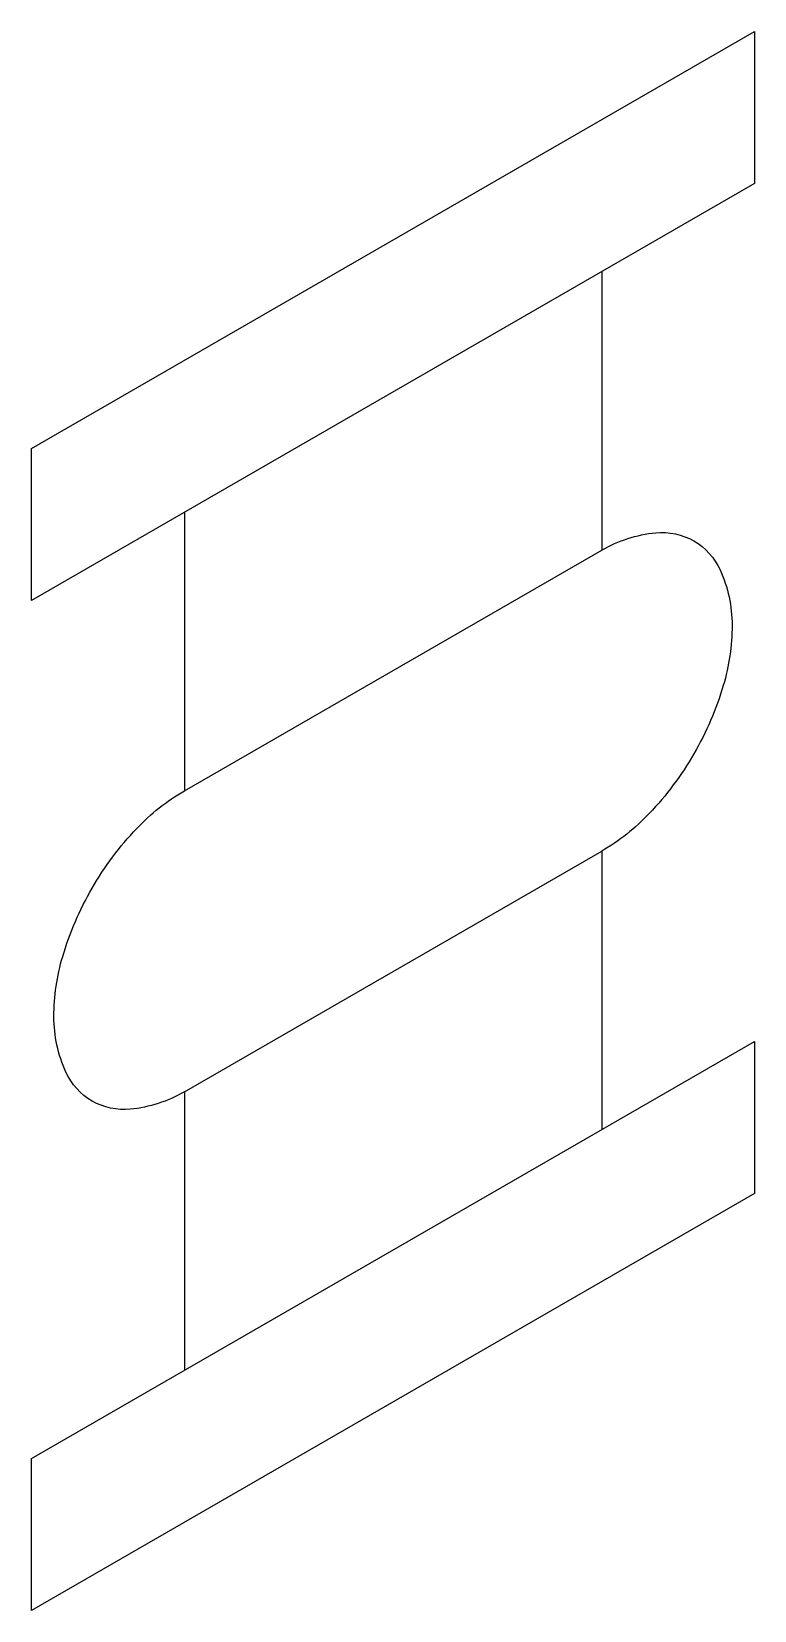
# Model space of a CAD drawing. Header units: millimetres. Extents: x -9886.941 to -9886.768, y -60.992 to -60.614.
import ezdxf

# ---------------------------------------------------------------- set-up
doc = ezdxf.new("R2010")
doc.units = ezdxf.units.MM
doc.header["$LTSCALE"] = 10
doc.layers.add('Tub_iso_componentes', color=2, linetype='Continuous')

msp = doc.modelspace()

# ---------------------------------------------------------------- linework, layer by layer
at = {"layer": 'Tub_iso_componentes', "color": 2}
for p, q in [((-9886.94123, -60.71375), (-9886.76802, -60.61375)), ((-9886.76802, -60.61375), (-9886.76802, -60.65016)), ((-9886.76802, -60.65016), (-9886.94123, -60.75016)), ((-9886.80462, -60.67129), (-9886.80462, -60.73808)), ((-9886.94123, -60.75016), (-9886.94123, -60.71375)), ((-9886.90462, -60.72902), (-9886.90462, -60.79581)), ((-9886.80462, -60.81025), (-9886.80462, -60.87704)), ((-9886.94123, -60.95591), (-9886.76802, -60.85591)), ((-9886.76802, -60.85591), (-9886.76802, -60.89231)), ((-9886.90462, -60.86798), (-9886.90462, -60.93477)), ((-9886.76802, -60.89231), (-9886.94123, -60.99231)), ((-9886.94123, -60.99231), (-9886.94123, -60.95591))]:
    msp.add_line(p, q, dxfattribs=at)
at = {"layer": 'Tub_iso_componentes', "color": 1}
for p, q in [((-9886.90462, -60.79581), (-9886.80462, -60.73808)), ((-9886.90462, -60.86798), (-9886.80462, -60.81025))]:
    msp.add_line(p, q, dxfattribs=at)
at = {"layer": 'Tub_iso_componentes', "color": 2}
for points in [[(-9886.80462, -60.73808, -0.106617), (-9886.79168, -60.73392, -0.156851), (-9886.78253, -60.73589, -0.156851), (-9886.77624, -60.74283, -0.106617), (-9886.77337, -60.75612, -0.072341), (-9886.77547, -60.77051, -0.058752), (-9886.78253, -60.78692, -0.058752), (-9886.79321, -60.80124, -0.072341), (-9886.80462, -60.81025, -0.106617)], [(-9886.92672, -60.81914, -0.058752), (-9886.91604, -60.80482, -0.072341), (-9886.90462, -60.79581, -0.106617)], [(-9886.90462, -60.86798, -0.106617), (-9886.91757, -60.87215, -0.156851), (-9886.92672, -60.87017, -0.156851), (-9886.93301, -60.86323, -0.106617), (-9886.93587, -60.84994, -0.072341), (-9886.93378, -60.83555, -0.058752), (-9886.92672, -60.81914, -0.058752)]]:
    msp.add_lwpolyline(points, format="xyb", dxfattribs=at)

doc.saveas('drawing.dxf')
